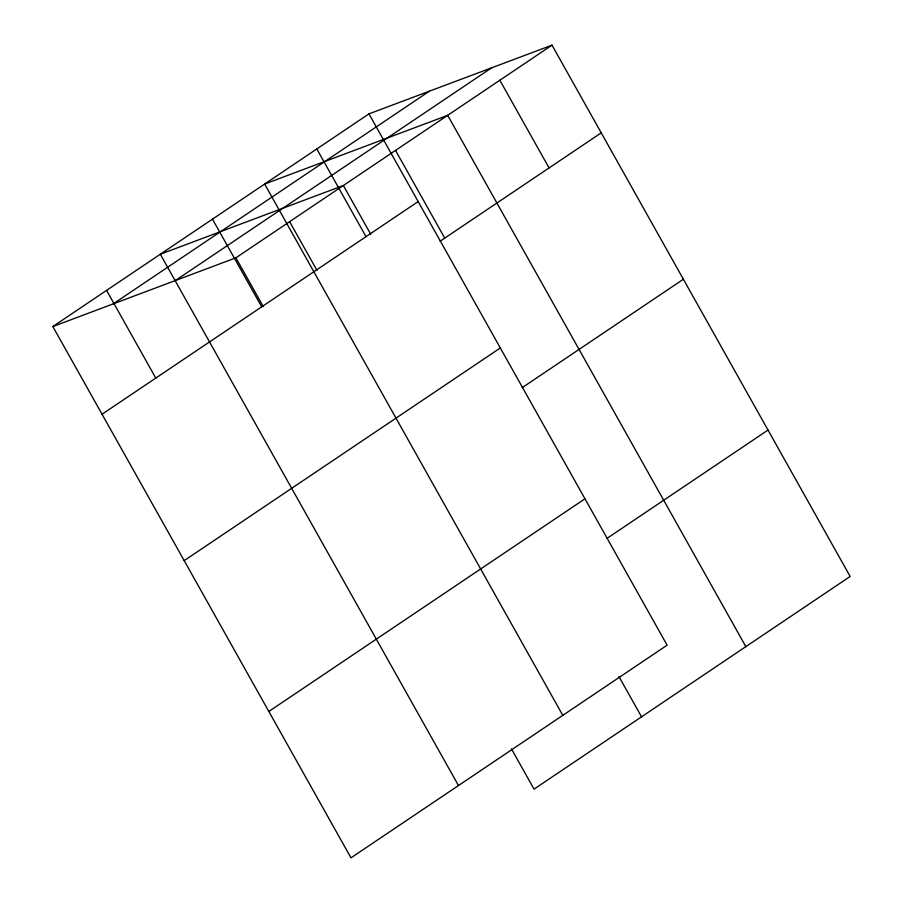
<?xml version="1.0" encoding="UTF-8"?>
<svg xmlns="http://www.w3.org/2000/svg" width="903" height="903" viewBox="0 0 903 903"><rect width="100%" height="100%" fill="white"/><g stroke="black" fill="none" stroke-linecap="round" stroke-linejoin="round"><path stroke-width="1.35" d="M368.955 113.868L667.114 645.182L350.985 857.85L52.837 326.547L368.955 113.868L552.015 45.15L850.163 576.453L534.045 789.132L511.448 748.869M113.236 303.859L429.365 91.192M175.475 280.494L491.604 67.827M52.837 326.547L235.886 257.818L552.015 45.15M102.05 414.24L418.168 201.572M440.111 241.236L601.229 132.843M184.201 560.628L500.318 347.96M522.261 387.624L683.379 279.241M268.834 711.462L584.963 498.795M606.895 538.459L768.013 430.065M499.856 80.243L549.069 167.935M745.844 646.638L447.696 115.336L264.635 184.054L562.795 715.357M395.525 150.417L444.739 238.121M370.715 234.227L343.366 185.51L160.316 254.24L458.476 785.542M618.939 676.561L641.525 716.824M316.795 148.961L366.008 236.665M289.626 221.664L316.964 270.381M235.886 257.818L263.224 306.535M212.476 219.147L261.689 306.839M106.577 290.394L155.79 378.086"/></g></svg>
